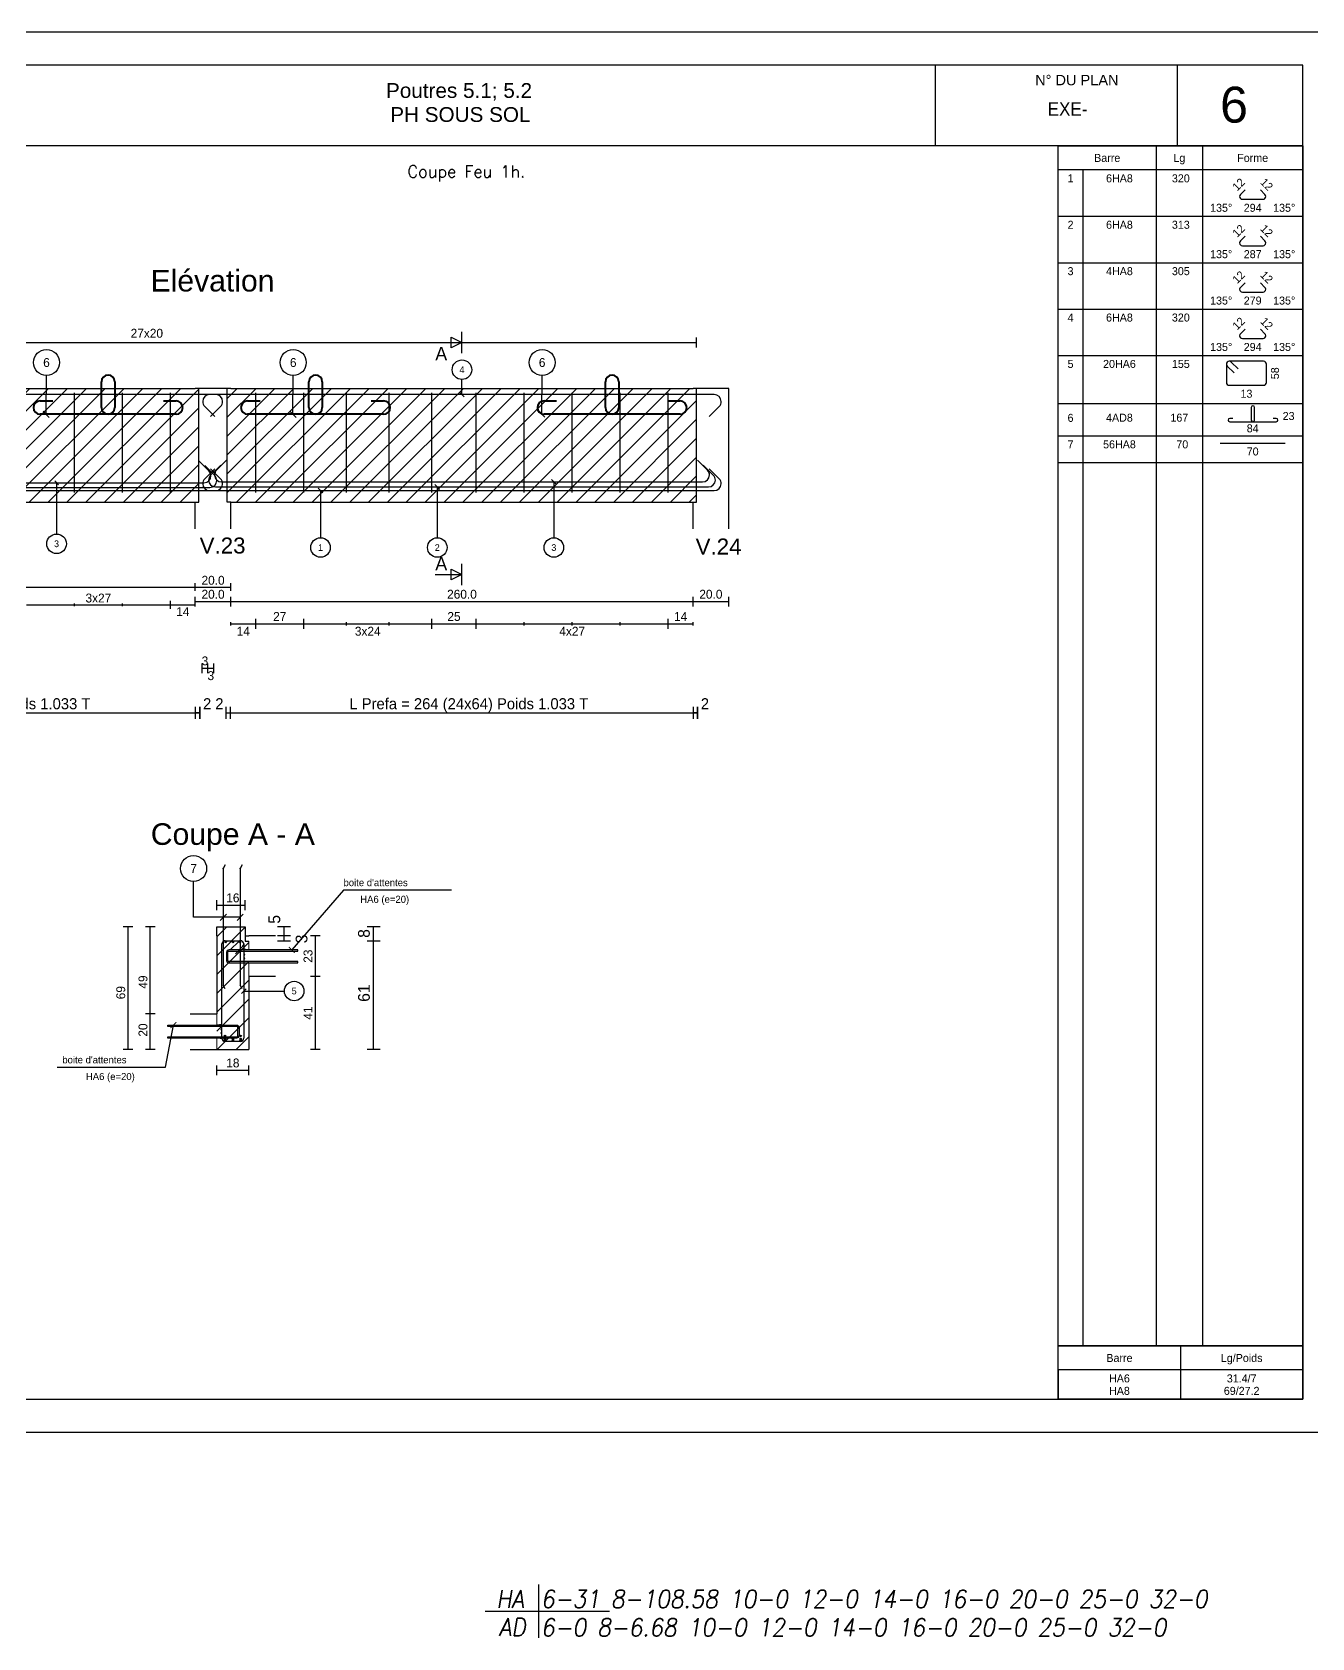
# Model space of a CAD drawing. Extents: x -12912 to 27386, y 1818 to 8189.
# Drawn here: x -5438 to -4718, y 3068 to 3971 of the extents above; entities that cross this region are included whole.
import ezdxf
from ezdxf.enums import TextEntityAlignment as Align

# ---------------------------------------------------------------- set-up
doc = ezdxf.new("R2010")
doc.units = 0
doc.header["$MEASUREMENT"] = 0
doc.linetypes.add('CONTINUE', pattern=[0])
doc.layers.get('0').update_dxf_attribs({"linetype": 'CONTINUOUS'})
for name, color, linetype in [('1', 7, 'CONTINUOUS'), ('104', 7, 'CONTINUOUS'), ('173', 7, 'CONTINUOUS'), ('5', 7, 'CONTINUOUS'), ('6', 7, 'CONTINUOUS'), ('7', 7, 'CONTINUOUS'), ('Bâtiment 1. Soubassement', 7, 'CONTINUOUS'), ('GO-CARTOUCHE', 7, 'CONTINUOUS'), ('GO-TEXTE', 9, 'CONTINUOUS'), ('PYC-HACHURE', 7, 'CONTINUOUS'), ('RDC COFFRAGE', 7, 'CONTINUOUS'), ('STR_TXT', 102, 'CONTINUOUS')]:
    doc.layers.add(name, color=color, linetype=linetype)
doc.layers.add('PYC- HACHURES', color=7, linetype='CONTINUOUS', lineweight=18)
doc.styles.add('ARIAL', font='ARIAL.TTF')
doc.styles.add('schéma', font='simplex.shx')
doc.styles.add('Tableau', font='romans.shx', dxfattribs={"width": 0.9, "oblique": 10})
doc.styles.add('TEXTEBA', font='ARIAL.TTF')
pattern_1 = [(45, (2287.273, 9e-13), (-5.303301, 5.303301), [])]

# ---------------------------------------------------------------- blocks, each defined once
blk = doc.blocks.new('_ArchTick')
at = {"color": 0, "linetype": 'ByBlock', "const_width": 0.15}
blk.add_lwpolyline([(-0.5, -0.5), (0.5, 0.5)], dxfattribs=at)
blk = doc.blocks.new('A$C25E25F4E')
at = {"layer": 'RDC COFFRAGE', "color": 5, "linetype": 'CONTINUE', "lineweight": 40, "ltscale": 0.01}
for points in [[(48.51, 3.75), (48.51, 18.3)], [(52.25, 22.05), (52.25, 22.05)], [(56, 18.3), (56, 3.75)], [(10.25, 3.75), (10.25, 3.75)], [(14, 7.49), (21.09, 7.49)], [(83.42, 7.49), (90.51, 7.49)], [(94.25, 3.75), (94.25, 3.75)], [(52.25, 0), (14, 0)], [(90.51, 0), (52.25, 0)]]:
    blk.add_lwpolyline(points, dxfattribs=at)
for centre, start, end in [((52.25, 18.3), 90, 180), ((52.25, 18.3), 0, 90), ((14, 3.75), 90, 180), ((14, 3.75), 180, 270), ((52.25, 3.75), 180, 270), ((52.25, 3.75), 270, 0), ((90.51, 3.75), 0, 90), ((90.51, 3.75), 270, 0)]:
    blk.add_arc(centre, 3.75, start, end, dxfattribs=at)
blk = doc.blocks.new('Smallsp')
at = {"layer": 'STR_TXT', "linetype": 'Continuous'}
for points in [[(0, 15), (0, -15)], [(-30, 0), (40, 0)]]:
    blk.add_lwpolyline(points, dxfattribs=at)
at = {"layer": 'STR_TXT', "linetype": 'Continuous', "style": 'Tableau', "oblique": 10, "width": 0.9}
for s, p in [('HA', (-23.6, 1.89)), ('AD', (-22.2, -13.94))]:
    blk.add_text(s, height=10, dxfattribs=at).set_placement(p)
for tag, p in [('SPAD', (1.4, 1.89)), ('SPHA', (1.4, -14.11))]:
    blk.add_attdef(tag, p, '', height=10, dxfattribs=at)

msp = doc.modelspace()

# ---------------------------------------------------------------- hatches: boundary and pattern name
at = {"layer": 'PYC- HACHURES', "lineweight": 15}
h = msp.add_hatch(dxfattribs=at)
h.set_pattern_fill('ANSI31', color=104, scale=60, style=0)
h.set_pattern_definition(pattern_1)
h.paths.add_polyline_path([(-5328.205, 3771.006), (-5328.205, 3707.006), (-5064.208, 3707.006), (-5064.208, 3771.006)])
h.paths.add_polyline_path([(-5344.208, 3707.006), (-5344.208, 3771.006), (-5608.205, 3771.006), (-5608.205, 3707.006)])
h = msp.add_hatch(dxfattribs=at)
h.set_pattern_fill('ANSI31', color=104, scale=60, style=0)
h.set_pattern_definition(pattern_1)
h.paths.add_polyline_path([(-5316.082, 3440.155), (-5316.082, 3460.156), (-5318.082, 3460.155), (-5318.082, 3468.155), (-5334.082, 3468.155), (-5334.082, 3463.155), (-5334.082, 3419.155), (-5334.082, 3399.155), (-5316.082, 3399.155)])

# ---------------------------------------------------------------- linework, layer by layer
at = {"lineweight": 5, "flags": 128}
for points in [[(-5316.082, 3460.162), (-5316.078, 3455.274), (-5318.808, 3455.729), (-5318.808, 3453.689), (-5318.371, 3452.634), (-5318.808, 3451.634), (-5318.371, 3450.633), (-5318.808, 3449.579), (-5318.808, 3447.539), (-5316.078, 3447.994), (-5316.084, 3440.155)], [(-5334.082, 3419.155), (-5334.086, 3412.983), (-5331.356, 3413.438), (-5331.356, 3411.399), (-5331.793, 3410.344), (-5331.356, 3409.343), (-5331.793, 3408.343), (-5331.356, 3407.288), (-5331.356, 3405.248), (-5334.086, 3405.703), (-5334.079, 3399.155)]]:
    msp.add_lwpolyline(points, dxfattribs=at)
for points in [[(-5327.224, 3455.192, 0.4142136), (-5328.589, 3453.827), (-5328.589, 3449.277, 0.4142136), (-5327.224, 3447.912), (-5288.549, 3447.912), (-5288.549, 3448.64), (-5327.224, 3448.64, -0.4142136), (-5327.861, 3449.277), (-5327.861, 3453.827, -0.4142136), (-5327.224, 3454.464), (-5288.549, 3454.464), (-5288.549, 3455.192)], [(-5322.94, 3412.901, -0.4142136), (-5321.575, 3411.536), (-5321.575, 3406.986, -0.4142136), (-5322.94, 3405.621), (-5361.615, 3405.621), (-5361.615, 3406.349), (-5322.94, 3406.349, 0.4142136), (-5322.303, 3406.986), (-5322.303, 3411.536, 0.4142136), (-5322.94, 3412.173), (-5361.615, 3412.173), (-5361.615, 3412.901)]]:
    msp.add_lwpolyline(points, format="xyb", close=True)
at = {"layer": '1', "color": 1}
for points in [[(-5338.546, 3724.564), (-5344.203, 3730.221)], [(-5328.61, 3730.721), (-5334.267, 3725.064)], [(-5058.146, 3725.064), (-5063.803, 3730.721)], [(-5335.246, 3721.964), (-5340.903, 3727.621)], [(-5335.21, 3725.821), (-5340.867, 3720.164)], [(-5331.946, 3720.164), (-5337.603, 3725.821)], [(-5331.91, 3727.871), (-5337.567, 3722.214)], [(-5337.404, 3721.806), (-5337.404, 3721.806)], [(-5335.409, 3722.306), (-5335.409, 3722.306)], [(-5054.846, 3722.214), (-5060.503, 3727.871)], [(-5051.546, 3720.164), (-5057.203, 3725.821)], [(-5057.004, 3722.306), (-5057.004, 3722.306)], [(-5617.709, 3713.506), (-5334.704, 3713.506)], [(-5614.409, 3715.306), (-5338.004, 3715.306)], [(-5611.109, 3717.906), (-5341.304, 3717.906)], [(-5342.009, 3717.406), (-5342.009, 3717.406)], [(-5338.709, 3719.456), (-5338.709, 3719.456)], [(-5338.109, 3713.506), (-5054.304, 3713.506)], [(-5334.809, 3715.556), (-5057.604, 3715.556)], [(-5334.104, 3719.206), (-5334.104, 3719.206)], [(-5331.509, 3718.406), (-5060.904, 3718.406)], [(-5330.804, 3717.406), (-5330.804, 3717.406)], [(-5053.704, 3719.456), (-5053.704, 3719.456)], [(-5050.404, 3717.406), (-5050.404, 3717.406)]]:
    msp.add_lwpolyline(points, dxfattribs=at)
for centre in [(-5329.482, 3406.841), (-5329.482, 3405.241), (-5329.482, 3404.441), (-5325.082, 3405.241), (-5325.082, 3404.441), (-5320.682, 3406.841), (-5320.682, 3405.241), (-5320.682, 3404.441)]:
    msp.add_circle(centre, 0.4, dxfattribs=at)
for centre, start, end in [((-5341.304, 3721.806), 270, 0), ((-5334.809, 3719.456), 135, 180), ((-5341.304, 3721.806), 0, 45), ((-5331.509, 3722.306), 135, 180), ((-5331.509, 3722.306), 180, 270), ((-5338.004, 3719.206), 0, 45), ((-5060.904, 3722.306), 270, 0), ((-5060.904, 3722.306), 0, 45), ((-5057.604, 3719.456), 0, 45), ((-5338.109, 3717.406), 135, 180), ((-5338.109, 3717.406), 180, 270), ((-5334.809, 3719.456), 180, 270), ((-5338.004, 3719.206), 270, 0), ((-5334.704, 3717.406), 270, 0), ((-5334.704, 3717.406), 0, 45), ((-5057.604, 3719.456), 270, 0), ((-5054.304, 3717.406), 270, 0), ((-5054.304, 3717.406), 0, 45)]:
    msp.add_arc(centre, 3.9, start, end, dxfattribs=at)
at = {"layer": '104', "color": 104}
for points in [[(-5196.207, 3790.756), (-5196.207, 3802.756)], [(-5211.207, 3796.756), (-5196.207, 3796.756)], [(-5196.207, 3660.256), (-5196.207, 3672.256)], [(-5211.207, 3666.256), (-5196.207, 3666.256)], [(-5329.35, 3502.955), (-5330.496, 3500.969)], [(-5330.496, 3500.969), (-5330.496, 3435.34)], [(-5319.825, 3502.955), (-5320.972, 3500.969)], [(-5320.972, 3500.969), (-5320.972, 3435.34)], [(-5329.35, 3433.355), (-5330.496, 3435.34)], [(-5319.825, 3433.355), (-5320.972, 3435.34)]]:
    msp.add_lwpolyline(points, dxfattribs=at)
for points in [[(-5196.207, 3796.756), (-5202.207, 3793.756), (-5202.207, 3799.756), (-5196.207, 3796.756)], [(-5196.207, 3666.256), (-5202.207, 3663.256), (-5202.207, 3669.256), (-5196.207, 3666.256)]]:
    msp.add_lwpolyline(points, close=True, dxfattribs=at)
for p in [(-5330.496, 3500.969), (-5320.972, 3500.969)]:
    msp.add_point(p, dxfattribs=at)
at = {"layer": '173', "color": 173}
for points in [[(-4860.799, 3907.384), (-4723.299, 3907.384), (-4723.299, 3232.448), (-4860.799, 3232.448), (-4860.799, 3907.384)], [(-4860.799, 3232.448), (-4723.299, 3232.448), (-4723.299, 3202.448), (-4860.799, 3202.448), (-4860.799, 3232.448)]]:
    msp.add_lwpolyline(points, close=True, dxfattribs=at)
for points in [[(-4805.799, 3907.384), (-4805.799, 3232.448)], [(-4779.674, 3907.384), (-4779.674, 3232.448)], [(-4723.299, 3893.884), (-4860.799, 3893.884)], [(-4847.049, 3893.884), (-4847.049, 3232.448)], [(-4758.861, 3878.91), (-4758.861, 3878.91)], [(-4755.795, 3882.624), (-4758.403, 3880.017)], [(-4757.296, 3877.344), (-4745.677, 3877.344)], [(-4744.57, 3880.017), (-4747.177, 3882.624)], [(-4744.111, 3878.91), (-4744.111, 3878.91)], [(-4860.799, 3867.791), (-4723.299, 3867.791)], [(-4755.795, 3856.532), (-4758.403, 3853.925)], [(-4744.57, 3853.925), (-4747.177, 3856.532)], [(-4758.861, 3852.818), (-4758.861, 3852.818)], [(-4757.296, 3851.252), (-4745.677, 3851.252)], [(-4744.111, 3852.818), (-4744.111, 3852.818)], [(-4860.799, 3841.699), (-4723.299, 3841.699)], [(-4755.795, 3830.44), (-4758.403, 3827.832)], [(-4744.57, 3827.832), (-4747.177, 3830.44)], [(-4758.861, 3826.725), (-4758.861, 3826.725)], [(-4757.296, 3825.16), (-4745.677, 3825.16)], [(-4744.111, 3826.725), (-4744.111, 3826.725)], [(-4860.799, 3815.607), (-4723.299, 3815.607)], [(-4755.795, 3804.347), (-4758.403, 3801.74)], [(-4744.57, 3801.74), (-4747.177, 3804.347)], [(-4758.861, 3800.633), (-4758.861, 3800.633)], [(-4757.296, 3799.067), (-4745.677, 3799.067)], [(-4744.111, 3800.633), (-4744.111, 3800.633)], [(-4860.799, 3789.514), (-4723.299, 3789.514)], [(-4766.261, 3784.644), (-4766.261, 3774.384)], [(-4766.261, 3784.644), (-4766.261, 3784.644)], [(-4764.641, 3786.264), (-4764.641, 3786.264)], [(-4745.331, 3786.264), (-4764.641, 3786.264)], [(-4759.677, 3781.972), (-4763.496, 3785.79)], [(-4743.711, 3774.384), (-4743.711, 3784.644)], [(-4765.787, 3783.499), (-4761.968, 3779.681)], [(-5334.704, 3767.506), (-5617.709, 3767.506)], [(-5414.208, 3712.506), (-5414.208, 3768.506)], [(-5387.208, 3712.506), (-5387.208, 3768.506)], [(-5360.208, 3712.506), (-5360.208, 3768.506)], [(-5054.304, 3767.506), (-5338.109, 3767.506)], [(-5312.205, 3712.506), (-5312.205, 3768.506)], [(-5285.205, 3712.506), (-5285.205, 3768.506)], [(-5261.205, 3712.506), (-5261.205, 3768.506)], [(-5237.205, 3712.506), (-5237.205, 3768.506)], [(-5213.205, 3712.506), (-5213.205, 3768.506)], [(-5188.208, 3712.506), (-5188.208, 3768.506)], [(-5161.208, 3712.506), (-5161.208, 3768.506)], [(-5134.208, 3712.506), (-5134.208, 3768.506)], [(-5107.208, 3712.506), (-5107.208, 3768.506)], [(-5080.208, 3712.506), (-5080.208, 3768.506)], [(-4764.641, 3772.764), (-4745.331, 3772.764)], [(-5342.009, 3763.606), (-5342.009, 3763.606)], [(-5340.867, 3760.848), (-5335.21, 3755.191)], [(-5337.603, 3755.191), (-5331.946, 3760.848)], [(-5330.804, 3763.606), (-5330.804, 3763.606)], [(-5057.203, 3755.191), (-5051.546, 3760.848)], [(-5050.404, 3763.606), (-5050.404, 3763.606)], [(-4860.799, 3762.514), (-4723.299, 3762.514)], [(-4860.799, 3762.514), (-4723.299, 3762.514)], [(-4860.799, 3762.514), (-4723.299, 3762.514)], [(-4752.246, 3760.342), (-4752.246, 3753.203)], [(-4750.373, 3753.203), (-4750.373, 3760.342)], [(-4765.31, 3753.203), (-4765.31, 3753.203)], [(-4762.601, 3754.14), (-4764.373, 3754.14)], [(-4764.373, 3752.266), (-4751.31, 3752.266)], [(-4751.31, 3752.266), (-4738.247, 3752.266)], [(-4738.247, 3754.14), (-4740.019, 3754.14)], [(-4737.31, 3753.203), (-4737.31, 3753.203)], [(-4860.799, 3744.284), (-4723.299, 3744.284)], [(-4860.799, 3744.284), (-4723.299, 3744.284)], [(-4860.799, 3744.284), (-4723.299, 3744.284)], [(-4860.799, 3744.284), (-4723.299, 3744.284)], [(-4769.808, 3740.284), (-4733.164, 3740.284)], [(-4860.799, 3729.284), (-4723.299, 3729.284)], [(-5329.482, 3460.355), (-5320.682, 3460.355)], [(-5326.197, 3455.585), (-5321.954, 3459.827)], [(-5320.682, 3460.355), (-5320.682, 3460.355)], [(-5331.282, 3405.541), (-5331.282, 3458.555)], [(-5319.409, 3457.282), (-5323.651, 3453.039)], [(-5318.882, 3458.555), (-5318.882, 3405.541)], [(-5318.882, 3458.555), (-5318.882, 3458.555)], [(-5320.682, 3403.741), (-5329.482, 3403.741)], [(-4792.049, 3232.448), (-4792.049, 3202.448)], [(-4723.299, 3218.948), (-4860.799, 3218.948)], [(-4860.799, 3218.948), (-4860.799, 3202.448)]]:
    msp.add_lwpolyline(points, dxfattribs=at)
for centre in [(-5329.082, 3459.655), (-5325.082, 3459.655), (-5321.082, 3459.655)]:
    msp.add_circle(centre, 0.4, dxfattribs=at)
for centre, radius, start, end in [((-4757.296, 3878.91), 1.566, 135, 180), ((-4757.296, 3878.91), 1.566, 180, 270), ((-4745.677, 3878.91), 1.566, 270, 0), ((-4745.677, 3878.91), 1.566, 0, 45), ((-4757.296, 3852.818), 1.566, 135, 180), ((-4757.296, 3852.818), 1.566, 180, 270), ((-4745.677, 3852.818), 1.566, 270, 0), ((-4745.677, 3852.818), 1.566, 0, 45), ((-4757.296, 3826.725), 1.566, 135, 180), ((-4757.296, 3826.725), 1.566, 180, 270), ((-4745.677, 3826.725), 1.566, 270, 0), ((-4745.677, 3826.725), 1.566, 0, 45), ((-4757.296, 3800.633), 1.566, 135, 180), ((-4757.296, 3800.633), 1.566, 180, 270), ((-4745.677, 3800.633), 1.566, 270, 0), ((-4745.677, 3800.633), 1.566, 0, 45), ((-4764.641, 3784.644), 1.62, 90, 180), ((-4764.641, 3784.644), 1.62, 180, 225), ((-4764.641, 3784.644), 1.62, 45, 90), ((-4745.331, 3784.644), 1.62, 0, 90), ((-5338.109, 3763.606), 3.9, 90, 180), ((-5334.704, 3763.606), 3.9, 0, 90), ((-5054.304, 3763.606), 3.9, 0, 90), ((-4764.641, 3774.384), 1.62, 180, 270), ((-4745.331, 3774.384), 1.62, 270, 0), ((-5338.109, 3763.606), 3.9, 180, 225), ((-5334.704, 3763.606), 3.9, 315, 0), ((-5054.304, 3763.606), 3.9, 315, 0), ((-4751.31, 3760.342), 0.937, 90, 180), ((-4751.31, 3760.342), 0.937, 0, 90), ((-4764.373, 3753.203), 0.937, 90, 180), ((-4764.373, 3753.203), 0.937, 180, 270), ((-4751.31, 3753.203), 0.937, 180, 270), ((-4751.31, 3753.203), 0.937, 270, 0), ((-4738.247, 3753.203), 0.937, 0, 90), ((-4738.247, 3753.203), 0.937, 270, 0), ((-5329.482, 3458.555), 1.8, 90, 180), ((-5320.682, 3458.555), 1.8, 90, 135), ((-5320.682, 3458.555), 1.8, 0, 90), ((-5320.682, 3458.555), 1.8, 315, 0), ((-5329.482, 3405.541), 1.8, 180, 270), ((-5320.682, 3405.541), 1.8, 270, 0)]:
    msp.add_arc(centre, radius, start, end, dxfattribs=at)
at = {"layer": '5', "color": 5}
msp.add_line((-5608.205, 3796.851), (-5064.208, 3796.851), dxfattribs=at)
for points in [[(-5064.208, 3794.101), (-5064.208, 3799.601)], [(-5606.205, 3659.273), (-5346.208, 3659.273)], [(-5346.208, 3657.073), (-5346.208, 3661.473)], [(-5346.208, 3659.273), (-5326.205, 3659.273)], [(-5326.205, 3657.073), (-5326.205, 3661.473)], [(-5441.208, 3649.273), (-5414.208, 3649.273)], [(-5441.208, 3649.273), (-5360.208, 3649.273)], [(-5414.208, 3648.539), (-5414.208, 3650.006)], [(-5414.208, 3649.273), (-5387.208, 3649.273)], [(-5387.208, 3648.539), (-5387.208, 3650.006)], [(-5387.208, 3649.273), (-5360.208, 3649.273)], [(-5360.208, 3647.073), (-5360.208, 3651.473)], [(-5360.208, 3648.539), (-5360.208, 3650.006)], [(-5360.208, 3649.273), (-5346.208, 3649.273)], [(-5346.208, 3648.339), (-5346.208, 3653.839)], [(-5346.208, 3651.089), (-5326.205, 3651.089)], [(-5346.208, 3648.539), (-5346.208, 3650.006)], [(-5326.205, 3648.339), (-5326.205, 3653.839)], [(-5326.205, 3651.089), (-5066.208, 3651.089)], [(-5066.208, 3648.339), (-5066.208, 3653.839)], [(-5066.208, 3651.089), (-5046.205, 3651.089)], [(-5046.205, 3648.339), (-5046.205, 3653.839)], [(-5312.205, 3635.839), (-5312.205, 3641.339)], [(-5285.205, 3635.839), (-5285.205, 3641.339)], [(-5213.205, 3635.839), (-5213.205, 3641.339)], [(-5188.208, 3635.839), (-5188.208, 3641.339)], [(-5080.208, 3635.839), (-5080.208, 3641.339)], [(-5326.205, 3637.673), (-5326.205, 3639.506)], [(-5326.205, 3638.589), (-5312.205, 3638.589)], [(-5312.205, 3637.673), (-5312.205, 3639.506)], [(-5312.205, 3638.589), (-5285.205, 3638.589)], [(-5285.205, 3637.673), (-5285.205, 3639.506)], [(-5285.205, 3638.589), (-5261.205, 3638.589)], [(-5285.205, 3638.589), (-5213.205, 3638.589)], [(-5261.205, 3637.673), (-5261.205, 3639.506)], [(-5261.205, 3638.589), (-5237.205, 3638.589)], [(-5237.205, 3637.673), (-5237.205, 3639.506)], [(-5237.205, 3638.589), (-5213.205, 3638.589)], [(-5213.205, 3637.673), (-5213.205, 3639.506)], [(-5213.205, 3638.589), (-5188.208, 3638.589)], [(-5188.208, 3637.673), (-5188.208, 3639.506)], [(-5188.208, 3638.589), (-5161.208, 3638.589)], [(-5188.208, 3638.589), (-5080.208, 3638.589)], [(-5161.208, 3637.673), (-5161.208, 3639.506)], [(-5161.208, 3638.589), (-5134.208, 3638.589)], [(-5134.208, 3637.673), (-5134.208, 3639.506)], [(-5134.208, 3638.589), (-5107.208, 3638.589)], [(-5107.208, 3637.673), (-5107.208, 3639.506)], [(-5107.208, 3638.589), (-5080.208, 3638.589)], [(-5080.208, 3637.673), (-5080.208, 3639.506)], [(-5080.208, 3638.589), (-5066.208, 3638.589)], [(-5066.208, 3637.673), (-5066.208, 3639.506)], [(-5342.409, 3610.839), (-5342.409, 3616.339)], [(-5342.409, 3613.589), (-5339.109, 3613.589)], [(-5339.109, 3610.839), (-5339.109, 3616.339)], [(-5339.109, 3613.589), (-5335.809, 3613.589)], [(-5335.809, 3610.839), (-5335.809, 3616.339)], [(-5334.082, 3477.591), (-5334.082, 3483.091)], [(-5334.082, 3480.341), (-5318.082, 3480.341)], [(-5318.082, 3477.591), (-5318.082, 3483.091)], [(-5381.248, 3468.155), (-5386.748, 3468.155)], [(-5383.998, 3399.155), (-5383.998, 3468.155)], [(-5368.748, 3468.155), (-5374.248, 3468.155)], [(-5371.498, 3419.155), (-5371.498, 3468.155)], [(-5292.65, 3468.155), (-5299.91, 3468.155)], [(-5296.28, 3463.155), (-5296.28, 3468.155)], [(-5242.276, 3468.155), (-5249.536, 3468.155)], [(-5245.906, 3399.155), (-5245.906, 3468.155)], [(-5292.65, 3463.155), (-5299.91, 3463.155)], [(-5292.65, 3463.155), (-5299.91, 3463.155)], [(-5292.65, 3460.155), (-5299.91, 3460.155)], [(-5296.28, 3460.155), (-5296.28, 3463.155)], [(-5275.915, 3463.155), (-5281.415, 3463.155)], [(-5278.665, 3440.155), (-5278.665, 3463.155)], [(-5242.276, 3460.155), (-5249.536, 3460.155)], [(-5275.915, 3440.155), (-5281.415, 3440.155)], [(-5278.665, 3399.155), (-5278.665, 3440.155)], [(-5368.748, 3419.155), (-5374.248, 3419.155)], [(-5371.498, 3399.155), (-5371.498, 3419.155)], [(-5381.248, 3399.155), (-5386.748, 3399.155)], [(-5368.748, 3399.155), (-5374.248, 3399.155)], [(-5275.915, 3399.155), (-5281.415, 3399.155)], [(-5242.276, 3399.155), (-5249.536, 3399.155)], [(-5334.082, 3384.738), (-5334.082, 3390.238)], [(-5334.082, 3387.488), (-5316.082, 3387.488)], [(-5316.082, 3384.738), (-5316.082, 3390.238)]]:
    msp.add_lwpolyline(points, dxfattribs=at)
at = {"layer": '6', "color": 6}
for points in [[(-5430.062, 3756.456), (-5429.913, 3778.24)], [(-5291.301, 3756.456), (-5291.152, 3778.24)], [(-5196.207, 3767.506), (-5196.207, 3776.006)], [(-5151.286, 3756.456), (-5151.136, 3778.24)], [(-5197.532, 3768.832), (-5194.881, 3766.18)], [(-5428.294, 3754.688), (-5431.83, 3758.223)], [(-5289.533, 3754.688), (-5293.069, 3758.223)], [(-5149.516, 3754.898), (-5153.052, 3758.434)], [(-5423.165, 3716.845), (-5425.286, 3718.967)], [(-5424.226, 3717.906), (-5424.226, 3689.106)], [(-5274.432, 3712.18), (-5277.084, 3714.832)], [(-5275.758, 3713.506), (-5275.758, 3687.006)], [(-5208.772, 3714.23), (-5211.423, 3716.882)], [(-5210.098, 3715.556), (-5210.098, 3687.006)], [(-5143.205, 3717.08), (-5145.857, 3719.732)], [(-5144.531, 3718.406), (-5144.531, 3687.006)], [(-5347.163, 3473.597), (-5347.163, 3493.642)], [(-5320.972, 3473.597), (-5347.163, 3473.597)], [(-5332.264, 3471.829), (-5328.728, 3475.365)], [(-5322.739, 3471.829), (-5319.204, 3475.365)], [(-5317.556, 3433.374), (-5320.207, 3430.722)], [(-5318.882, 3432.048), (-5296.082, 3432.048)]]:
    msp.add_lwpolyline(points, dxfattribs=at)
for centre, radius in [((-5429.89, 3785.573), 7.333), ((-5291.129, 3785.573), 7.333), ((-5196.207, 3781.506), 5.5), ((-5151.114, 3785.573), 7.333), ((-5424.226, 3683.606), 5.5), ((-5275.758, 3681.506), 5.5), ((-5210.098, 3681.506), 5.5), ((-5144.531, 3681.506), 5.5), ((-5347.163, 3500.975), 7.333), ((-5290.582, 3432.048), 5.5)]:
    msp.add_circle(centre, radius, dxfattribs=at)
at = {"layer": '7', "color": 7}
for points in [[(-5606.205, 3771.006), (-5346.208, 3771.006)], [(-5326.205, 3771.006), (-5346.208, 3771.006)], [(-5326.205, 3771.006), (-5066.208, 3771.006)], [(-5046.205, 3771.006), (-5066.208, 3771.006)], [(-5046.205, 3771.006), (-5056.207, 3771.006)], [(-5046.205, 3692.006), (-5046.205, 3771.006)], [(-5606.205, 3707.006), (-5346.208, 3707.006)], [(-5346.208, 3692.006), (-5346.208, 3707.006)], [(-5326.205, 3707.006), (-5066.208, 3707.006)], [(-5326.205, 3692.006), (-5326.205, 3707.006)], [(-5066.208, 3692.006), (-5066.208, 3707.006)], [(-5046.205, 3692.006), (-5046.205, 3707.006)], [(-5334.082, 3463.155), (-5334.082, 3419.155)], [(-5318.082, 3463.155), (-5316.082, 3463.155)], [(-5301.082, 3463.155), (-5316.082, 3463.155)], [(-5301.082, 3440.155), (-5316.082, 3440.155)], [(-5316.082, 3440.155), (-5316.082, 3399.155)], [(-5349.082, 3419.155), (-5334.082, 3419.155)], [(-5349.082, 3399.155), (-5334.082, 3399.155)], [(-5334.082, 3399.155), (-5316.082, 3399.155)]]:
    msp.add_lwpolyline(points, dxfattribs=at)
at = {"layer": '7', "color": 7, "linetype": 'Continuous'}
for points in [[(-5346.208, 3707.006), (-5344.208, 3707.006), (-5344.208, 3771.006)], [(-5326.205, 3707.006), (-5328.205, 3707.006), (-5328.205, 3771.006)], [(-5066.208, 3707.006), (-5064.208, 3707.006), (-5064.208, 3771.006)], [(-5334.082, 3463.155), (-5334.082, 3468.155), (-5318.082, 3468.155), (-5318.082, 3460.155), (-5316.082, 3460.156)]]:
    msp.add_lwpolyline(points, dxfattribs=at)
at = {"layer": 'GO-CARTOUCHE', "linetype": 'Continuous'}
for points in [[(-4704.74, 3183.889), (-4704.74, 3971.389), (-5818.376, 3971.389), (-5818.376, 3183.889)], [(-4723.299, 3202.448), (-4723.299, 3952.83), (-5799.818, 3952.83), (-5799.818, 3202.448)]]:
    msp.add_lwpolyline(points, close=True, dxfattribs=at)
at = {"layer": 'GO-TEXTE', "color": 7}
for points in [[(-4930.102, 3952.83), (-4930.102, 3907.384)], [(-4794.043, 3952.83), (-4794.043, 3907.384)], [(-4723.299, 3907.384), (-5799.818, 3907.384)]]:
    msp.add_lwpolyline(points, dxfattribs=at)
at = {"layer": 'PYC-HACHURE'}
for points in [[(-5608.828, 3588.516), (-5343.719, 3588.516)], [(-5346.208, 3591.938), (-5346.208, 3585.094)], [(-5343.719, 3588.516), (-5346.208, 3588.516)], [(-5343.719, 3585.094), (-5343.719, 3591.938)], [(-5343.719, 3591.938), (-5343.719, 3585.094)], [(-5328.828, 3585.094), (-5328.828, 3591.938)], [(-5328.828, 3588.516), (-5326.339, 3588.516)], [(-5328.828, 3588.516), (-5063.719, 3588.516)], [(-5326.339, 3585.094), (-5326.339, 3591.938)], [(-5066.208, 3591.938), (-5066.208, 3585.094)], [(-5063.719, 3588.516), (-5066.208, 3588.516)], [(-5063.719, 3585.094), (-5063.719, 3591.938)], [(-5063.719, 3591.938), (-5063.719, 3585.094)], [(-5262.865, 3488.832), (-5291.902, 3455.192)], [(-5202.007, 3488.832), (-5262.865, 3488.832), (-5262.865, 3488.832)], [(-5362.94, 3389.174), (-5358.513, 3412.901)], [(-5423.799, 3389.174), (-5362.94, 3389.174), (-5362.94, 3389.174)]]:
    msp.add_lwpolyline(points, dxfattribs=at)

# ---------------------------------------------------------------- block references
at = {"layer": '7', "color": 7, "linetype": 'Continuous'}
for p in [(-5447.471, 3756.456), (-5330.761, 3756.456), (-5164.046, 3756.456)]:
    msp.add_blockref('A$C25E25F4E', p, dxfattribs=at)
at = {"layer": 'Bâtiment 1. Soubassement', "yscale": 3.307500000000346, "zscale": 3.307499999999998}
for p, xscale, rotation in [((-5291.902, 3455.192), 3.307500000068103, 270), ((-5358.513, 3412.901), -3.307500000068103, 90)]:
    msp.add_blockref('_ArchTick', p, dxfattribs=dict(at, xscale=xscale, rotation=rotation))
at = {"layer": 'STR_TXT', "linetype": 'Continuous'}
msp.add_blockref('Smallsp', (-5153.225, 3083.265), dxfattribs=at).add_auto_attribs({'SPHA': '6-0 8-6.68 10-0 12-0 14-0 16-0 20-0 25-0 32-0 ', 'SPAD': '6-31 8-108.58 10-0 12-0 14-0 16-0 20-0 25-0 32-0 '})

# ---------------------------------------------------------------- texts
for s, height, style, p in [('Coupe Feu 1h.', 6.666, 'schéma', (-5193.744, 3893.012)), ('Elévation', 12.1293, 'ARIAL', (-5336.51, 3831.566)), ('Coupe A - A', 12.12935, 'ARIAL', (-5325.082, 3520.34))]:
    msp.add_text(s, height=height, dxfattribs=dict(style=style)).set_placement(p, align=Align.MIDDLE_CENTER)
at = {"style": 'ARIAL'}
for s, p in [('V.23', (-5343.759, 3687.131)), ('V.24', (-5064.797, 3686.565))]:
    msp.add_text(s, height=8.9847, dxfattribs=at).set_placement(p, align=Align.TOP_LEFT)
at = {"layer": '104', "color": 104}
msp.add_text('A', height=7.5, dxfattribs=at).set_placement((-5211.207, 3794.282), align=Align.TOP_LEFT)
msp.add_text('A', height=7.5, dxfattribs=at).set_placement((-5211.207, 3668.73))
at = {"layer": '173', "color": 173}
for s, p in [('Barre', (-4833.299, 3900.634)), ('Lg', (-4792.736, 3900.634)), ('Forme', (-4751.486, 3900.634)), ('Barre', (-4826.424, 3225.698)), ('Lg/Poids', (-4757.674, 3225.698))]:
    msp.add_text(s, height=4.5, dxfattribs=at).set_placement(p, align=Align.MIDDLE_CENTER)
for s, p in [('1', (-4853.924, 3891.384)), ('6HA8', (-4826.424, 3891.384)), (' 320', (-4792.736, 3891.384)), ('294', (-4751.486, 3874.844)), ('2', (-4853.924, 3865.291)), ('6HA8', (-4826.424, 3865.291)), (' 313', (-4792.736, 3865.291)), ('287', (-4751.486, 3848.752)), ('3', (-4853.924, 3839.199)), ('4HA8', (-4826.424, 3839.199)), (' 305', (-4792.736, 3839.199)), ('279', (-4751.486, 3822.66)), ('4', (-4853.924, 3813.107)), ('6HA8', (-4826.424, 3813.107)), (' 320', (-4792.736, 3813.107)), ('294', (-4751.486, 3796.567)), ('5', (-4853.924, 3787.014)), ('20HA6', (-4826.424, 3787.014)), (' 155', (-4792.736, 3787.014)), ('13', (-4754.986, 3770.264)), ('23', (-4731.278, 3757.722)), ('6', (-4853.924, 3756.676)), ('4AD8', (-4826.424, 3756.784)), ('167', (-4792.736, 3756.784)), ('84', (-4751.486, 3750.807)), ('7', (-4853.924, 3741.784)), ('56HA8', (-4826.424, 3741.784)), ('  70', (-4792.736, 3741.784)), ('70', (-4751.486, 3737.784)), ('HA6', (-4826.424, 3216.448)), ('31.4/7', (-4757.674, 3216.448)), ('HA8', (-4826.424, 3209.448)), ('69/27.2', (-4757.674, 3209.448))]:
    msp.add_text(s, height=4.5, dxfattribs=at).set_placement(p, align=Align.TOP_CENTER)
for p in [(-4760.17, 3881.785), (-4760.17, 3855.692), (-4760.17, 3829.6), (-4760.17, 3803.508)]:
    msp.add_text('12', height=4.5, rotation=45, dxfattribs=at).set_placement(p)
for p in [(-4742.802, 3881.785), (-4742.802, 3855.692), (-4742.802, 3829.6), (-4742.802, 3803.508)]:
    msp.add_text('12', height=4.5, rotation=315, dxfattribs=at).set_placement(p, align=Align.RIGHT)
for p in [(-4762.986, 3874.844), (-4762.986, 3848.752), (-4762.986, 3822.66), (-4762.986, 3796.567)]:
    msp.add_text('135°', height=4.5, dxfattribs=at).set_placement(p, align=Align.TOP_RIGHT)
for p in [(-4739.986, 3874.844), (-4739.986, 3848.752), (-4739.986, 3822.66), (-4739.986, 3796.567)]:
    msp.add_text('135°', height=4.5, dxfattribs=at).set_placement(p, align=Align.TOP_LEFT)
msp.add_text('58', height=4.5, rotation=90, dxfattribs=at).set_placement((-4741.211, 3779.514), align=Align.TOP_CENTER)
at = {"layer": '5', "color": 5}
for s, p in [('27x20', (-5373.461, 3799.517)), ('20.0', (-5336.207, 3660.592)), ('20.0', (-5336.207, 3652.739)), ('260.0', (-5196.207, 3652.739)), ('20.0', (-5056.207, 3652.739)), ('3x27', (-5400.708, 3650.592)), ('27', (-5298.705, 3640.239)), ('25', (-5200.707, 3640.239)), ('14', (-5073.208, 3640.239)), ('3', (-5340.759, 3615.239)), ('16', (-5325.082, 3481.973)), ('18', (-5325.082, 3389.12))]:
    msp.add_text(s, height=5, dxfattribs=at).set_placement(p, align=Align.CENTER)
for s, p in [('14', (-5353.208, 3647.953)), ('14', (-5319.205, 3636.94)), ('3x24', (-5249.205, 3636.94)), ('4x27', (-5134.208, 3636.94)), ('3', (-5337.459, 3611.94))]:
    msp.add_text(s, height=5, dxfattribs=at).set_placement(p, align=Align.TOP_CENTER)
for s, height, p in [('5', 6.6, (-5298.431, 3472.376)), ('3', 6.6, (-5283.151, 3461.397)), ('8', 6.6, (-5248.056, 3464.435)), ('23', 5, (-5280.297, 3451.655)), ('69', 5, (-5385.63, 3431.155)), ('49', 5, (-5373.13, 3437.131)), ('61', 6.6, (-5248.056, 3430.9)), ('41', 5, (-5280.297, 3419.655)), ('20', 5, (-5373.13, 3410.129))]:
    msp.add_text(s, height=height, rotation=90, dxfattribs=at).set_placement(p, align=Align.CENTER)
at = {"layer": '6', "color": 6}
for s, height, p in [('6', 5, (-5429.89, 3785.573)), ('6', 5, (-5291.129, 3785.573)), ('6', 5, (-5151.114, 3785.573)), ('4', 3.75, (-5196.207, 3781.506)), ('3', 3.75, (-5424.226, 3683.606)), ('1', 3.75, (-5275.758, 3681.506)), ('2', 3.75, (-5210.098, 3681.506)), ('3', 3.75, (-5144.531, 3681.506)), ('7', 5, (-5347.163, 3500.975)), ('5', 3.75, (-5290.582, 3432.048))]:
    msp.add_text(s, height=height, dxfattribs=at).set_placement(p, align=Align.MIDDLE_CENTER)
at = {"layer": 'GO-CARTOUCHE', "color": 2, "style": 'TEXTEBA'}
msp.add_text('6', height=20.199, dxfattribs=at).set_placement((-4769.823, 3920.482))
at = {"layer": 'GO-CARTOUCHE', "color": 2, "style": 'TEXTEBA', "width": 0.9}
msp.add_text('EXE-', height=7.6364, dxfattribs=at).set_placement((-4855.599, 3924.315), align=Align.CENTER)
at = {"layer": 'GO-TEXTE', "style": 'TEXTEBA'}
msp.add_text('N° DU PLAN', height=5.8564, dxfattribs=at).set_placement((-4850.376, 3941.488), align=Align.CENTER)
at = {"layer": 'GO-TEXTE', "color": 2, "style": 'TEXTEBA'}
for s, p in [('Poutres 5.1; 5.2', (-5238.943, 3934.388)), ('PH SOUS SOL', (-5236.566, 3920.875))]:
    msp.add_text(s, height=8.33139, dxfattribs=at).set_placement(p)
at = {"layer": 'PYC-HACHURE'}
for s, height, p in [('L Prefa = 264 (24x64) Poids 1.033 T', 6.22222, (-5472.367, 3590.551)), ('2', 6.222, (-5339.539, 3590.551)), ('2', 6.222, (-5332.659, 3590.551)), ('L Prefa = 264 (24x64) Poids 1.033 T', 6.22222, (-5192.367, 3590.551)), ('2', 6.222, (-5059.539, 3590.551))]:
    msp.add_text(s, height=height, dxfattribs=at).set_placement(p, align=Align.CENTER)
for s, p in [("boite d'attentes", (-5262.822, 3491.049)), ('HA6 (e=20)', (-5253.413, 3481.659)), ("boite d'attentes", (-5420.983, 3391.391)), ('HA6 (e=20)', (-5407.726, 3382.001))]:
    msp.add_text(s, height=4, dxfattribs=at).set_placement(p)

doc.saveas('drawing.dxf')
